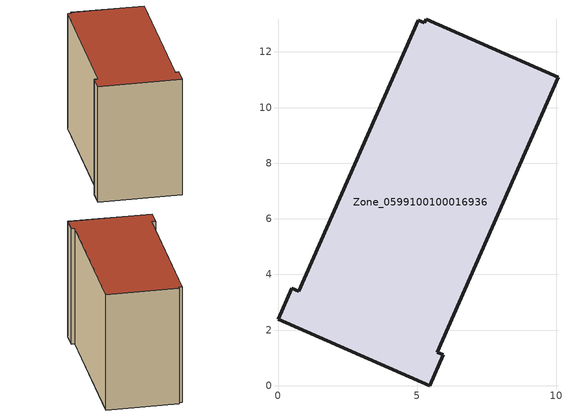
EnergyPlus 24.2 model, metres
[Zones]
Zone_0599100100016936
 floor ground (C_G): 10.06,11.09 5.72,1.2 5.94,1.11 5.45,0 0,2.4 0.49,3.5 0.75,3.39 5.04,13.14 5.26,13.04 5.33,13.17 z0
 wall outside (C_F): 0.49,3.5 0,2.4 5.45,0 5.94,1.11 5.72,1.2 10.06,11.09 5.33,13.17 5.26,13.04 5.04,13.14 0.75,3.39 0.49,3.5 z0:8.85
 roof outside (C_R): 5.04,13.14 0.75,3.39 0.49,3.5 0,2.4 5.45,0 5.94,1.11 5.72,1.2 10.06,11.09 5.33,13.17 5.26,13.04 z8.85
[BUILDING]
Pand.0599100100016936: North Axis=0; Terrain=City; Loads Convergence Tolerance Value=0.04; Temperature Convergence Tolerance Value=0.4; Solar Distribution=FullExterior; Maximum Number of Warmup Days=25; Minimum Number of Warmup Days=1
[Site:Location]
Rotterdam.The.Hague.AP_ZH_NLD Design_Conditions: Latitude=51.96; Longitude=4.45; Time Zone=1; Elevation=-4.5
[SITE:GROUNDTEMPERATURE:BUILDINGSURFACE]
18, 18, 18, 18, 18, 18, 18, 18, 18, 18, 18, 18
[MATERIAL] Thermal Absorptance=0.9; Solar Absorptance=0.7; Visible Absorptance=0.7
Name | Roughness | Thickness | Conductivity | Density | Specific Heat
G.TI.2015-2018 | MediumSmooth | 0.15 | 0.0428571 | 540 | 1210
F.TI.2015-2018 | Rough | 0.3 | 0.0666667 | 1920 | 840
R.TI.2015-2018 | MediumRough | 0.2 | 0.0333333 | 1500 | 1000
[CONSTRUCTION]
C_G: G.TI.2015-2018
C_F: F.TI.2015-2018
C_R: R.TI.2015-2018
[ZONE]
Zone_0599100100016936: Type=1; Multiplier=1; Ceiling Height=Autocalculate; Volume=Autocalculate; Floor Area=autocalculate; Part of Total Floor Area=Yes
[ZONEINFILTRATION:DESIGNFLOWRATE]
Infil_Zone_0599100100016936: Zone or ZoneList or Space or SpaceList=Zone_0599100100016936; Schedule=AlwaysOn; Design Flow Rate Calculation Method=Flow/Area; Flow Rate per Floor Area=0.0015; Constant Term Coefficient=1; Temperature Term Coefficient=0; Velocity Term Coefficient=0; Velocity Squared Term Coefficient=0
[HVACTEMPLATE:ZONE:IDEALLOADSAIRSYSTEM]
Zone_0599100100016936: Maximum Heating Supply Air Temperature=50; Minimum Cooling Supply Air Temperature=13; Maximum Heating Supply Air Humidity Ratio=0.0156; Minimum Cooling Supply Air Humidity Ratio=0.0077; Heating Limit=NoLimit; Cooling Limit=NoLimit; Dehumidification Control Type=ConstantSensibleHeatRatio; Cooling Sensible Heat Ratio=0.7; Dehumidification Setpoint=60; Humidification Control Type=None; Humidification Setpoint=30; Outdoor Air Method=None; Outdoor Air Flow Rate per Person=0.00944; Outdoor Air Flow Rate per Zone Floor Area=0; Outdoor Air Flow Rate per Zone=0; Demand Controlled Ventilation Type=None; Outdoor Air Economizer Type=NoEconomizer; Heat Recovery Type=None; Sensible Heat Recovery Effectiveness=0.7; Latent Heat Recovery Effectiveness=0.65
[ZONECONTROL:THERMOSTAT]
ThermostatControl_Zone_0599100100016936: Zone or ZoneList=Zone_0599100100016936; Control Type Schedule=DualSetpointControlType; Control 1=Thermostat_Zone_0599100100016936; Temperature Difference Between Cutout And Setpoint=0
[THERMOSTATSETPOINT:DUALSETPOINT]
Thermostat_Zone_0599100100016936: Heating Setpoint Temperature Schedule=HeatingSetpoint_Zone_0599100100016936; Cooling Setpoint Temperature Schedule=CoolingSetpoint_Zone_0599100100016936
[SCHEDULE:COMPACT]
HeatingSetpoint_Zone_0599100100016936: Through: 12/31, For: AllDays, Until: 24:00, 21
CoolingSetpoint_Zone_0599100100016936: Through: 12/31, For: AllDays, Until: 24:00, 24
DualSetpointControlType: Through: 12/31, For: AllDays, Until: 24:00, 4
AlwaysOn: Through: 12/31, For: AllDays, Until: 24:00, 1
